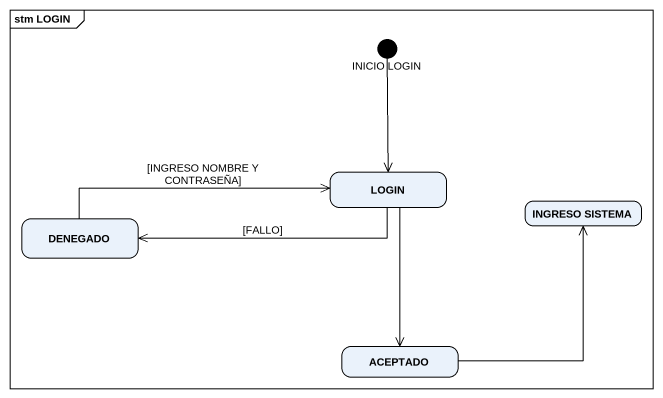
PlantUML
@startuml
mainframe stm LOGIN
hide empty description
state "INICIO LOGIN" as INICIO_LOGIN <<start>>
state LOGIN
state DENEGADO
state "INGRESO SISTEMA" as INGRESO_SISTEMA
state ACEPTADO
INICIO_LOGIN --> LOGIN
LOGIN -left-> DENEGADO : [FALLO]
LOGIN --> ACEPTADO
DENEGADO -right-> LOGIN : [INGRESO NOMBRE Y CONTRASEÑA]
ACEPTADO -up-> INGRESO_SISTEMA
@enduml
